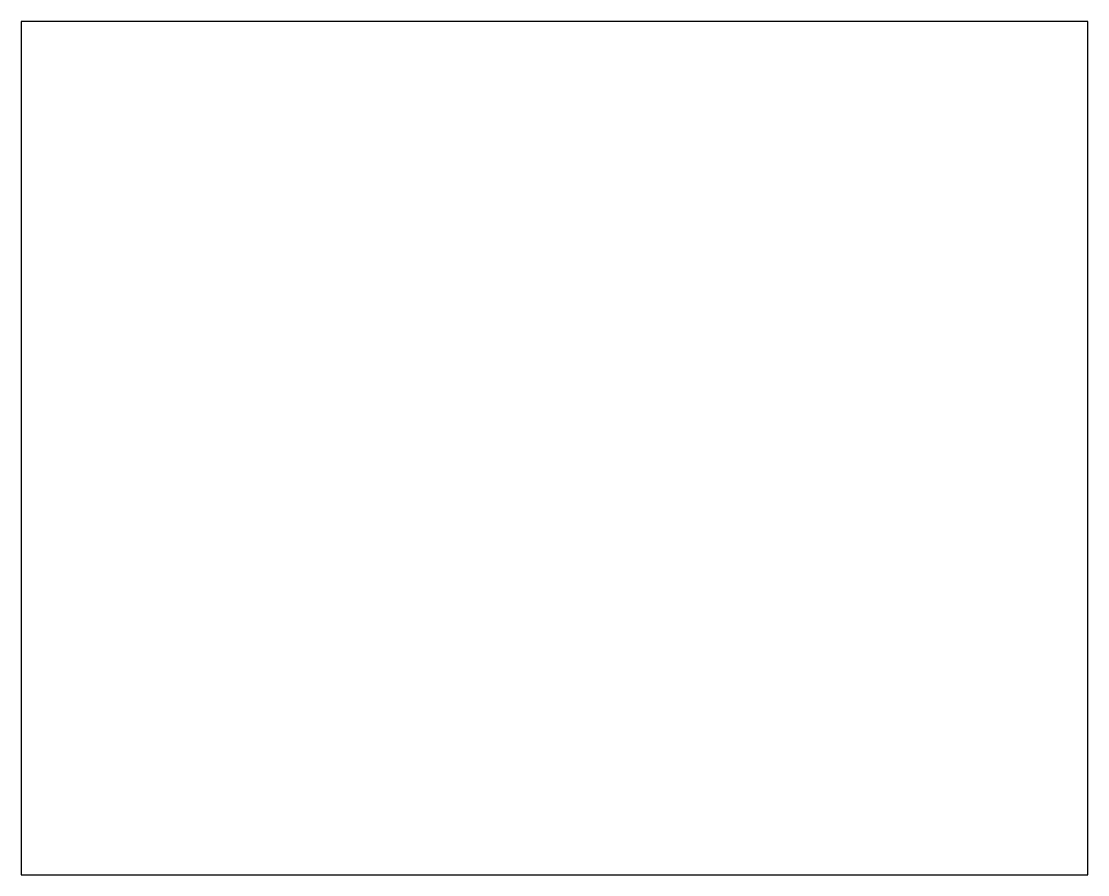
# Model space of a CAD drawing. Extents: x 0 to 5000, y 0 to 4000.
import ezdxf

# ---------------------------------------------------------------- set-up
doc = ezdxf.new("R2010")
doc.units = 0
for name, color, linetype in [('DOOR', 1, 'CONTINUOUS'), ('WALL', 7, 'CONTINUOUS'), ('WINDOW', 5, 'CONTINUOUS')]:
    doc.layers.add(name, color=color, linetype=linetype)

msp = doc.modelspace()

# ---------------------------------------------------------------- linework, layer by layer
at = {"layer": 'DOOR'}
msp.add_line((2000, 0), (2900, 0), dxfattribs=at)
at = {"layer": 'WALL'}
for p, q in [((5000, 4000), (0, 4000)), ((0, 4000), (0, 0)), ((5000, 0), (5000, 4000)), ((0, 0), (5000, 0))]:
    msp.add_line(p, q, dxfattribs=at)
at = {"layer": 'WINDOW'}
msp.add_line((5000, 1500), (5000, 2500), dxfattribs=at)

doc.saveas('drawing.dxf')
